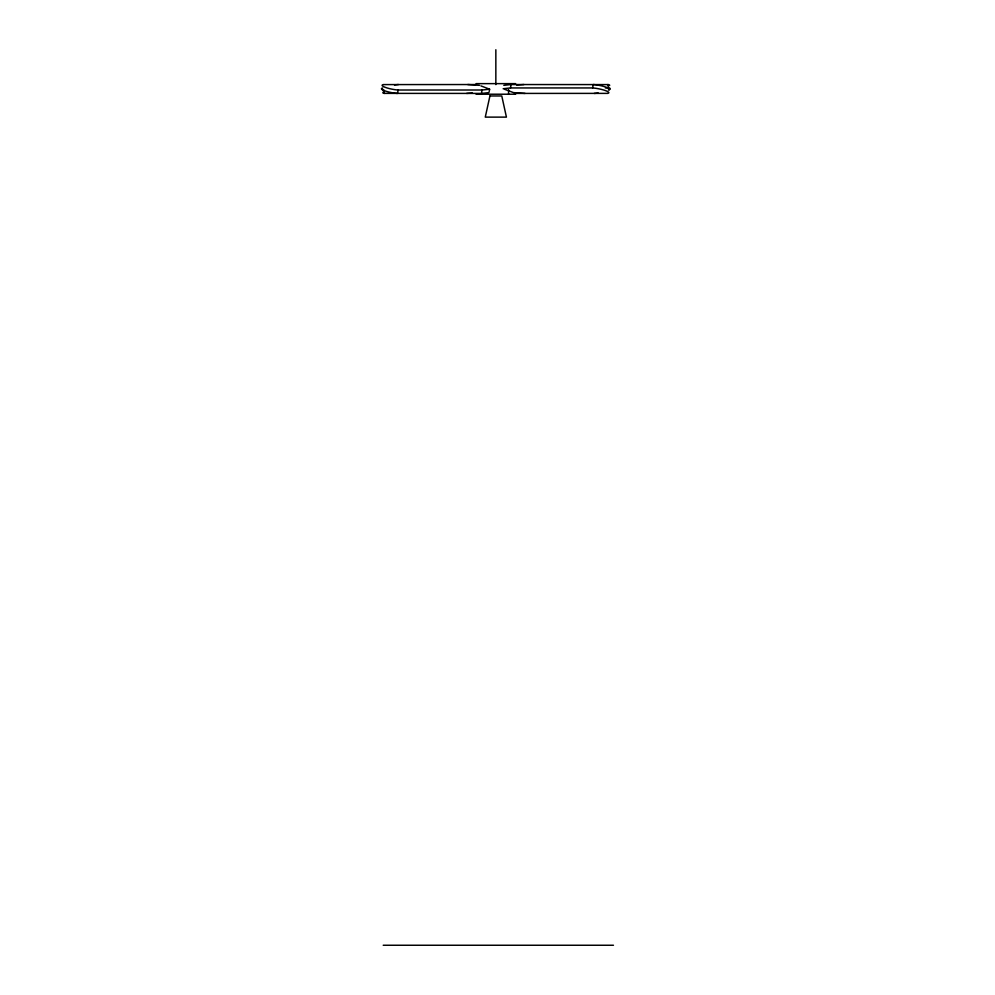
<?xml version="1.0" encoding="UTF-8"?>
<svg xmlns="http://www.w3.org/2000/svg" width="995" height="995" viewBox="0 0 995 995"><rect width="100%" height="100%" fill="white"/><g stroke="black" fill="none" stroke-linecap="round" stroke-linejoin="round"><path stroke-width="1.49" d="M489.192 91.49L489.615 89.214L482.053 90.01L398.137 90.01L397.502 93.418L396.719 93.381A11.02 2.04 10.6 0 1 384.393 90.682A11.02 2.04 10.6 0 1 382.652 87.995M384.033 91.552A11.02 1.99 -10.8 0 0 383.971 93.381L481.406 93.418L482.053 90.01M503.147 88.742L510.472 87.946L511.119 84.538L608.405 84.587A11.02 2.04 -10.6 0 1 609.525 85.62M510.472 87.946L592.585 87.946L593.244 84.538L594.003 84.587A11.02 1.99 10.8 0 1 606.365 87.274A11.02 1.99 10.8 0 1 608.38 89.973M503.806 85.334L511.119 84.538M481.406 93.418L488.98 92.622M516.616 85.035L523.942 84.538M466.63 93.418L472.414 93.02M398.46 84.538L397.689 84.587A11.02 1.99 -10.8 0 0 394.493 84.998M594.202 93.418L594.985 93.381A11.02 2.04 -10.6 0 0 598.194 92.958M476.058 83.63L515.634 83.63M475.933 84.538L383.299 84.587A11.02 2.04 10.6 0 0 385.04 87.274A11.02 2.04 10.6 0 0 397.353 89.973L398.137 90.01M605.383 87.946L609.039 87.995A11.02 2.04 -10.6 0 1 609.189 89.811M514.95 93.418L607.721 93.381A11.02 1.99 10.8 0 0 605.719 90.682A11.02 1.99 10.8 0 0 593.356 87.995L592.585 87.946M476.058 94.214L515.634 94.214M383.224 945.25L613.455 945.25M467.762 84.538L479.478 85.334M525.074 93.418L513.507 92.622L504.44 89.227M480.933 85.893L489.615 89.214M383.859 90.01L384.505 93.418M607.858 84.538L608.492 87.946M508.582 89.674L508.582 94.214M495.846 49.75L495.846 84.625M383.324 89.973A11.02 1.99 -10.8 0 1 382.354 88.928M489.926 95.968L485.274 117.124L506.43 117.124L501.778 95.968L489.926 95.968"/></g></svg>
